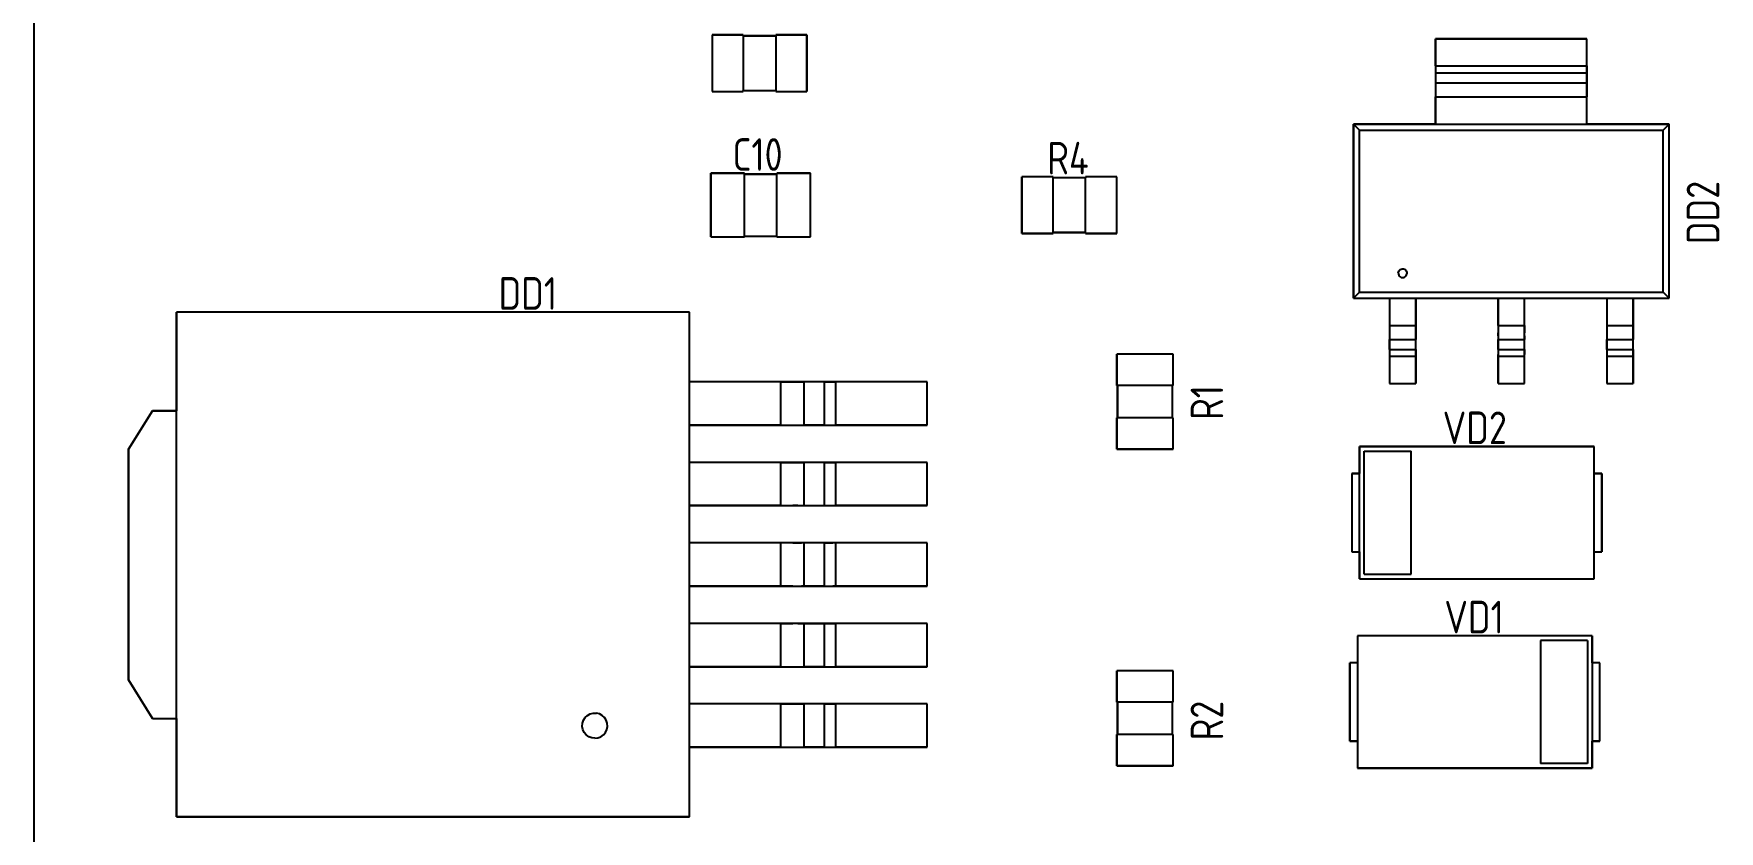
# Model space of a CAD drawing. Header units: inches. Extents: x 0 to 841, y -594 to 0.
# Drawn here: x 320.6 to 391.9, y -372.3 to -338.6 of the extents above; entities that cross this region are included whole.
import ezdxf

# ---------------------------------------------------------------- set-up
doc = ezdxf.new("R2010")
doc.units = ezdxf.units.IN
doc.header["$MEASUREMENT"] = 0
doc.styles.add('GOST type A0', font='', dxfattribs={"height": 2.116667})
doc.styles.get('GOST type A0').set_extended_font_data('GOST type A')

msp = doc.modelspace()

# ---------------------------------------------------------------- linework, layer by layer
at = {"color": 18, "true_color": 0x000000}
for p, q in [((320.646, -164.854), (320.646, -404.854)), ((349.336, -338.66), (349.336, -341.048)), ((350.656, -338.66), (349.336, -338.66)), ((349.336, -338.66), (349.336, -341.048)), ((349.336, -338.66), (350.656, -338.66)), ((350.656, -338.694), (350.656, -338.66)), ((350.656, -338.66), (350.656, -341.048)), ((352.028, -338.694), (350.656, -338.694)), ((350.656, -338.694), (352.028, -338.694)), ((353.348, -338.66), (352.028, -338.66)), ((352.028, -338.66), (352.028, -338.694)), ((352.028, -338.66), (352.028, -341.048)), ((352.028, -338.66), (353.348, -338.66)), ((353.348, -341.048), (353.348, -338.66)), ((353.348, -338.66), (353.348, -341.048)), ((386.34, -338.818), (379.94, -338.818)), ((379.94, -338.818), (379.94, -342.424)), ((379.94, -339.972), (379.94, -338.818)), ((379.94, -338.818), (386.34, -338.818)), ((386.34, -342.424), (386.34, -338.818)), ((386.34, -339.972), (386.34, -338.818)), ((379.94, -339.972), (379.94, -340.05)), ((379.94, -339.972), (386.34, -339.972)), ((379.94, -340.05), (379.94, -340.124)), ((386.34, -339.972), (386.34, -340.05)), ((386.34, -340.05), (386.34, -340.124)), ((379.94, -340.124), (379.94, -340.186)), ((379.94, -340.186), (379.94, -340.236)), ((379.94, -340.236), (379.94, -340.266)), ((379.94, -340.266), (379.94, -340.684)), ((379.94, -340.266), (386.34, -340.266)), ((379.94, -340.684), (379.94, -340.744)), ((379.94, -340.684), (386.34, -340.684)), ((379.94, -340.744), (379.94, -340.84)), ((386.34, -340.124), (386.34, -340.186)), ((386.34, -340.186), (386.34, -340.236)), ((386.34, -340.236), (386.34, -340.266)), ((386.34, -340.266), (386.34, -340.684)), ((386.34, -340.684), (386.34, -340.744)), ((386.34, -340.744), (386.34, -340.84)), ((349.336, -341.048), (350.656, -341.048)), ((349.336, -341.048), (350.656, -341.048)), ((350.656, -341.048), (350.656, -341.014)), ((350.656, -341.014), (352.028, -341.014)), ((350.656, -341.014), (352.028, -341.014)), ((352.028, -341.014), (352.028, -341.048)), ((352.028, -341.048), (353.348, -341.048)), ((352.028, -341.048), (353.348, -341.048)), ((379.94, -340.84), (379.94, -340.968)), ((379.94, -340.968), (379.94, -341.114)), ((379.94, -341.114), (379.94, -341.272)), ((379.94, -342.424), (379.94, -341.272)), ((379.94, -341.272), (386.34, -341.272)), ((386.34, -340.84), (386.34, -340.968)), ((386.34, -340.968), (386.34, -341.114)), ((386.34, -341.114), (386.34, -341.272)), ((386.34, -342.424), (386.34, -341.272)), ((379.94, -342.424), (376.46, -342.424)), ((376.46, -342.424), (376.46, -349.792)), ((376.46, -349.792), (376.46, -342.424)), ((376.46, -342.424), (376.714, -342.68)), ((376.46, -342.424), (389.82, -342.424)), ((376.714, -349.536), (376.714, -342.68)), ((376.714, -342.68), (389.566, -342.68)), ((389.82, -342.424), (386.34, -342.424)), ((389.566, -342.68), (389.82, -342.424)), ((389.566, -349.536), (389.566, -342.68)), ((389.82, -349.792), (389.82, -342.424)), ((389.82, -349.792), (389.82, -342.424)), ((349.285, -344.508), (349.285, -347.2)), ((350.707, -344.508), (349.285, -344.508)), ((349.285, -347.2), (349.285, -344.508)), ((349.285, -344.508), (350.707, -344.508)), ((350.707, -344.546), (350.707, -344.508)), ((350.707, -347.2), (350.707, -344.508)), ((352.079, -344.546), (350.707, -344.546)), ((350.707, -344.546), (352.079, -344.546)), ((353.501, -344.508), (352.079, -344.508)), ((352.079, -344.508), (352.079, -344.546)), ((352.079, -347.2), (352.079, -344.508)), ((352.079, -344.508), (353.501, -344.508)), ((353.501, -347.2), (353.501, -344.508)), ((353.501, -347.2), (353.501, -344.508)), ((363.758, -344.66), (362.438, -344.66)), ((362.438, -344.66), (362.438, -347.048)), ((362.438, -347.048), (362.438, -344.66)), ((363.758, -344.66), (362.438, -344.66)), ((363.758, -344.694), (363.758, -344.66)), ((363.758, -347.048), (363.758, -344.66)), ((365.13, -344.694), (363.758, -344.694)), ((365.13, -344.694), (363.758, -344.694)), ((366.45, -344.66), (365.13, -344.66)), ((365.13, -344.66), (365.13, -344.694)), ((365.13, -347.048), (365.13, -344.66)), ((366.45, -344.66), (365.13, -344.66)), ((366.45, -347.048), (366.45, -344.66)), ((366.45, -347.048), (366.45, -344.66)), ((350.707, -347.2), (350.707, -347.162)), ((350.707, -347.162), (352.079, -347.162)), ((350.707, -347.162), (352.079, -347.162)), ((352.079, -347.162), (352.079, -347.2)), ((362.438, -347.048), (363.758, -347.048)), ((363.758, -347.048), (362.438, -347.048)), ((363.758, -347.048), (363.758, -347.014)), ((363.758, -347.014), (365.13, -347.014)), ((365.13, -347.014), (363.758, -347.014)), ((365.13, -347.014), (365.13, -347.048)), ((365.13, -347.048), (366.45, -347.048)), ((366.45, -347.048), (365.13, -347.048)), ((349.285, -347.2), (350.707, -347.2)), ((349.285, -347.2), (350.707, -347.2)), ((352.079, -347.2), (353.501, -347.2)), ((352.079, -347.2), (353.501, -347.2)), ((378.38, -348.644), (378.408, -348.606)), ((378.408, -348.606), (378.444, -348.576)), ((378.444, -348.576), (378.486, -348.556)), ((378.486, -348.556), (378.53, -348.548)), ((378.53, -348.548), (378.576, -348.55)), ((378.576, -348.55), (378.62, -348.566)), ((378.62, -348.566), (378.66, -348.59)), ((378.66, -348.59), (378.692, -348.624)), ((378.358, -348.732), (378.364, -348.686)), ((378.358, -348.732), (378.364, -348.778)), ((378.364, -348.686), (378.38, -348.644)), ((378.364, -348.778), (378.38, -348.82)), ((378.38, -348.82), (378.408, -348.858)), ((378.408, -348.858), (378.444, -348.888)), ((378.444, -348.888), (378.486, -348.906)), ((378.486, -348.906), (378.53, -348.916)), ((378.53, -348.916), (378.576, -348.912)), ((378.576, -348.912), (378.62, -348.898)), ((378.62, -348.898), (378.66, -348.874)), ((378.66, -348.874), (378.692, -348.84)), ((378.692, -348.624), (378.714, -348.664)), ((378.692, -348.84), (378.714, -348.8)), ((378.714, -348.664), (378.724, -348.708)), ((378.714, -348.8), (378.724, -348.754)), ((378.724, -348.708), (378.724, -348.754)), ((376.46, -349.792), (376.714, -349.536)), ((376.46, -349.792), (377.984, -349.792)), ((376.46, -349.792), (389.82, -349.792)), ((376.714, -349.536), (389.566, -349.536)), ((377.984, -349.792), (377.984, -353.398)), ((377.984, -349.792), (377.984, -350.944)), ((379.102, -349.792), (382.582, -349.792)), ((379.102, -353.398), (379.102, -349.792)), ((379.102, -349.792), (379.102, -350.944)), ((382.582, -349.792), (382.582, -353.398)), ((382.582, -350.944), (382.582, -349.792)), ((383.698, -353.398), (383.698, -349.792)), ((383.698, -349.792), (387.178, -349.792)), ((383.698, -350.944), (383.698, -349.792)), ((387.178, -349.792), (387.178, -353.398)), ((387.178, -349.792), (387.178, -350.944)), ((388.296, -353.398), (388.296, -349.792)), ((388.296, -349.792), (389.82, -349.792)), ((388.296, -349.792), (388.296, -350.944)), ((389.566, -349.536), (389.82, -349.792)), ((348.382, -350.379), (326.69, -350.379)), ((326.69, -350.379), (326.69, -354.545)), ((326.69, -371.715), (326.69, -350.379)), ((348.382, -350.379), (326.69, -350.379)), ((348.382, -353.325), (348.382, -350.379)), ((348.382, -371.715), (348.382, -350.379)), ((377.984, -350.944), (377.984, -351.102)), ((377.984, -350.944), (379.102, -350.944)), ((377.984, -351.102), (377.984, -351.248)), ((377.984, -351.248), (377.984, -351.374)), ((377.984, -351.374), (377.984, -351.472)), ((379.102, -350.944), (379.102, -351.102)), ((379.102, -351.102), (379.102, -351.248)), ((379.102, -351.248), (379.102, -351.374)), ((379.102, -351.374), (379.102, -351.472)), ((382.582, -350.944), (382.582, -351.102)), ((382.582, -350.944), (383.698, -350.944)), ((382.582, -351.102), (382.582, -351.248)), ((382.582, -351.374), (382.582, -351.248)), ((382.582, -351.374), (382.582, -351.472)), ((383.698, -350.944), (383.698, -351.102)), ((383.698, -351.102), (383.698, -351.248)), ((383.698, -351.374), (383.698, -351.248)), ((383.698, -351.374), (383.698, -351.472)), ((387.178, -350.944), (387.178, -351.102)), ((387.178, -350.944), (388.296, -350.944)), ((387.178, -351.102), (387.178, -351.248)), ((387.178, -351.248), (387.178, -351.374)), ((387.178, -351.374), (387.178, -351.472)), ((388.296, -350.944), (388.296, -351.102)), ((388.296, -351.102), (388.296, -351.248)), ((388.296, -351.248), (388.296, -351.374)), ((388.296, -351.374), (388.296, -351.472)), ((368.84, -352.152), (366.452, -352.152)), ((366.452, -352.152), (366.452, -353.472)), ((366.452, -353.472), (366.452, -352.152)), ((368.84, -352.152), (366.452, -352.152)), ((368.84, -353.472), (368.84, -352.152)), ((368.84, -353.472), (368.84, -352.152)), ((377.984, -351.472), (377.984, -351.532)), ((377.984, -351.95), (377.984, -351.532)), ((377.984, -351.532), (379.102, -351.532)), ((377.984, -351.95), (377.984, -351.98)), ((377.984, -351.95), (379.102, -351.95)), ((377.984, -351.98), (377.984, -352.028)), ((377.984, -352.028), (377.984, -352.092)), ((377.984, -352.092), (377.984, -352.166)), ((377.984, -352.166), (377.984, -352.244)), ((379.102, -351.472), (379.102, -351.532)), ((379.102, -351.95), (379.102, -351.532)), ((379.102, -351.95), (379.102, -351.98)), ((379.102, -351.98), (379.102, -352.028)), ((379.102, -352.028), (379.102, -352.092)), ((379.102, -352.092), (379.102, -352.166)), ((379.102, -352.166), (379.102, -352.244)), ((382.582, -351.472), (382.582, -351.532)), ((382.582, -351.95), (382.582, -351.532)), ((382.582, -351.532), (383.698, -351.532)), ((382.582, -351.95), (382.582, -351.98)), ((382.582, -351.95), (383.698, -351.95)), ((382.582, -351.98), (382.582, -352.028)), ((382.582, -352.028), (382.582, -352.092)), ((382.582, -352.092), (382.582, -352.166)), ((382.582, -352.244), (382.582, -352.166)), ((383.698, -351.472), (383.698, -351.532)), ((383.698, -351.95), (383.698, -351.532)), ((383.698, -351.95), (383.698, -351.98)), ((383.698, -351.98), (383.698, -352.028)), ((383.698, -352.028), (383.698, -352.092)), ((383.698, -352.092), (383.698, -352.166)), ((383.698, -352.244), (383.698, -352.166)), ((387.178, -351.472), (387.178, -351.532)), ((387.178, -351.95), (387.178, -351.532)), ((387.178, -351.532), (388.296, -351.532)), ((387.178, -351.95), (387.178, -351.98)), ((387.178, -351.95), (388.296, -351.95)), ((387.178, -351.98), (387.178, -352.028)), ((387.178, -352.028), (387.178, -352.092)), ((387.178, -352.092), (387.178, -352.166)), ((387.178, -352.166), (387.178, -352.244)), ((388.296, -351.472), (388.296, -351.532)), ((388.296, -351.95), (388.296, -351.532)), ((388.296, -351.95), (388.296, -351.98)), ((388.296, -351.98), (388.296, -352.028)), ((388.296, -352.028), (388.296, -352.092)), ((388.296, -352.092), (388.296, -352.166)), ((388.296, -352.166), (388.296, -352.244)), ((377.984, -352.244), (377.984, -353.398)), ((377.984, -352.244), (379.102, -352.244)), ((379.102, -352.244), (379.102, -353.398)), ((382.582, -353.398), (382.582, -352.244)), ((382.582, -352.244), (383.698, -352.244)), ((383.698, -353.398), (383.698, -352.244)), ((387.178, -352.244), (387.178, -353.398)), ((387.178, -352.244), (388.296, -352.244)), ((388.296, -352.244), (388.296, -353.398)), ((358.44, -353.325), (348.382, -353.325)), ((352.244, -353.325), (348.382, -353.325)), ((352.244, -353.325), (352.508, -353.325)), ((352.244, -355.155), (352.244, -353.325)), ((352.508, -353.325), (352.752, -353.325)), ((352.752, -353.325), (352.962, -353.325)), ((352.962, -353.325), (353.124, -353.325)), ((353.124, -353.325), (353.226, -353.325)), ((354.086, -353.325), (353.226, -353.325)), ((353.226, -355.155), (353.226, -353.325)), ((354.086, -353.325), (354.138, -353.325)), ((354.086, -355.155), (354.086, -353.325)), ((354.138, -353.325), (354.218, -353.325)), ((354.218, -353.325), (354.324, -353.325)), ((354.324, -353.325), (354.446, -353.325)), ((354.446, -353.325), (354.578, -353.325)), ((358.44, -353.325), (354.578, -353.325)), ((354.578, -355.155), (354.578, -353.325)), ((358.44, -355.155), (358.44, -353.325)), ((358.44, -355.155), (358.44, -353.325)), ((366.452, -353.472), (366.486, -353.472)), ((368.84, -353.472), (366.452, -353.472)), ((366.486, -353.472), (366.486, -354.844)), ((366.486, -354.844), (366.486, -353.472)), ((368.806, -354.844), (368.806, -353.472)), ((368.806, -353.472), (368.84, -353.472)), ((368.806, -354.844), (368.806, -353.472)), ((377.984, -353.398), (379.102, -353.398)), ((377.984, -353.398), (379.102, -353.398)), ((382.582, -353.398), (383.698, -353.398)), ((382.582, -353.398), (383.698, -353.398)), ((387.178, -353.398), (388.296, -353.398)), ((387.178, -353.398), (388.296, -353.398)), ((325.674, -354.545), (324.658, -356.171)), ((324.658, -356.171), (325.674, -354.545)), ((326.69, -354.545), (325.674, -354.545)), ((325.674, -354.545), (326.69, -354.545)), ((366.486, -354.844), (366.452, -354.844)), ((366.452, -354.844), (366.452, -356.164)), ((366.452, -356.164), (366.452, -354.844)), ((368.84, -354.844), (366.452, -354.844)), ((368.84, -354.844), (368.806, -354.844)), ((368.84, -356.164), (368.84, -354.844)), ((368.84, -356.164), (368.84, -354.844)), ((348.382, -356.729), (348.382, -355.155)), ((348.382, -355.155), (358.44, -355.155)), ((352.244, -355.155), (348.382, -355.155)), ((352.244, -355.155), (352.508, -355.155)), ((352.508, -355.155), (352.752, -355.155)), ((352.752, -355.155), (352.962, -355.155)), ((352.962, -355.155), (353.124, -355.155)), ((353.124, -355.155), (353.226, -355.155)), ((354.086, -355.155), (353.226, -355.155)), ((354.086, -355.155), (354.138, -355.155)), ((354.138, -355.155), (354.218, -355.155)), ((354.218, -355.155), (354.324, -355.155)), ((354.324, -355.155), (354.446, -355.155)), ((354.446, -355.155), (354.578, -355.155)), ((358.44, -355.155), (354.578, -355.155)), ((324.658, -356.171), (324.658, -365.923)), ((324.658, -365.923), (324.658, -356.171)), ((366.452, -356.164), (368.84, -356.164)), ((368.84, -356.164), (366.452, -356.164)), ((386.647, -356.06), (376.715, -356.06)), ((376.715, -356.06), (376.715, -357.202)), ((376.715, -361.648), (376.715, -356.06)), ((376.715, -356.06), (386.647, -356.06)), ((376.913, -361.45), (376.913, -356.258)), ((376.913, -356.258), (378.901, -356.258)), ((378.901, -361.45), (378.901, -356.258)), ((386.647, -357.202), (386.647, -356.06)), ((386.647, -361.648), (386.647, -356.06)), ((358.44, -356.729), (348.382, -356.729)), ((352.244, -356.729), (348.382, -356.729)), ((352.244, -356.729), (352.508, -356.729)), ((352.244, -358.557), (352.244, -356.729)), ((352.508, -356.729), (352.752, -356.729)), ((352.752, -356.729), (352.962, -356.729)), ((352.962, -356.729), (353.124, -356.729)), ((353.124, -356.729), (353.226, -356.729)), ((354.086, -356.729), (353.226, -356.729)), ((353.226, -358.557), (353.226, -356.729)), ((354.086, -356.729), (354.138, -356.729)), ((354.086, -358.557), (354.086, -356.729)), ((354.138, -356.729), (354.218, -356.729)), ((354.218, -356.729), (354.324, -356.729)), ((354.324, -356.729), (354.446, -356.729)), ((354.446, -356.729), (354.578, -356.729)), ((358.44, -356.729), (354.578, -356.729)), ((354.578, -358.557), (354.578, -356.729)), ((358.44, -358.557), (358.44, -356.729)), ((358.44, -358.557), (358.44, -356.729)), ((376.715, -357.202), (376.397, -357.202)), ((376.397, -357.202), (376.397, -360.506)), ((376.397, -357.202), (376.397, -360.506)), ((376.397, -357.202), (376.715, -357.202)), ((386.965, -357.202), (386.647, -357.202)), ((386.647, -357.202), (386.965, -357.202)), ((386.965, -360.506), (386.965, -357.202)), ((386.965, -357.202), (386.965, -360.506)), ((348.382, -360.133), (348.382, -358.557)), ((348.382, -358.557), (358.44, -358.557)), ((352.244, -358.557), (348.382, -358.557)), ((352.244, -358.557), (352.508, -358.557)), ((352.508, -358.557), (352.752, -358.557)), ((352.962, -358.557), (352.752, -358.557)), ((352.962, -358.557), (353.124, -358.557)), ((353.124, -358.557), (353.226, -358.557)), ((353.226, -358.557), (354.086, -358.557)), ((354.086, -358.557), (354.138, -358.557)), ((354.138, -358.557), (354.218, -358.557)), ((354.218, -358.557), (354.324, -358.557)), ((354.324, -358.557), (354.446, -358.557)), ((354.446, -358.557), (354.578, -358.557)), ((358.44, -358.557), (354.578, -358.557)), ((358.44, -360.133), (348.382, -360.133)), ((352.244, -360.133), (348.382, -360.133)), ((352.508, -360.133), (352.244, -360.133)), ((352.244, -361.961), (352.244, -360.133)), ((352.752, -360.133), (352.508, -360.133)), ((352.752, -360.133), (352.962, -360.133)), ((352.962, -360.133), (353.124, -360.133)), ((353.226, -360.133), (353.124, -360.133)), ((354.086, -360.133), (353.226, -360.133)), ((353.226, -361.961), (353.226, -360.133)), ((354.086, -360.133), (354.138, -360.133)), ((354.086, -361.961), (354.086, -360.133)), ((354.138, -360.133), (354.218, -360.133)), ((354.218, -360.133), (354.324, -360.133)), ((354.324, -360.133), (354.446, -360.133)), ((354.578, -360.133), (354.446, -360.133)), ((358.44, -360.133), (354.578, -360.133)), ((354.578, -361.961), (354.578, -360.133)), ((358.44, -361.961), (358.44, -360.133)), ((358.44, -361.961), (358.44, -360.133)), ((376.397, -360.506), (376.715, -360.506)), ((376.397, -360.506), (376.715, -360.506)), ((376.715, -360.506), (376.715, -361.648)), ((386.647, -360.506), (386.965, -360.506)), ((386.647, -361.648), (386.647, -360.506)), ((386.647, -360.506), (386.965, -360.506)), ((348.382, -363.537), (348.382, -361.961)), ((348.382, -361.961), (358.44, -361.961)), ((352.244, -361.961), (348.382, -361.961)), ((352.508, -361.961), (352.244, -361.961)), ((352.752, -361.961), (352.508, -361.961)), ((352.752, -361.961), (352.962, -361.961)), ((352.962, -361.961), (353.124, -361.961)), ((353.226, -361.961), (353.124, -361.961)), ((354.086, -361.961), (353.226, -361.961)), ((354.086, -361.961), (354.138, -361.961)), ((354.138, -361.961), (354.218, -361.961)), ((354.218, -361.961), (354.324, -361.961)), ((354.324, -361.961), (354.446, -361.961)), ((354.578, -361.961), (354.446, -361.961)), ((358.44, -361.961), (354.578, -361.961)), ((376.715, -361.648), (386.647, -361.648)), ((376.715, -361.648), (386.647, -361.648)), ((376.913, -361.45), (378.901, -361.45)), ((358.44, -363.537), (348.382, -363.537)), ((352.244, -363.537), (348.382, -363.537)), ((352.244, -363.537), (352.508, -363.537)), ((352.244, -365.365), (352.244, -363.537)), ((352.508, -363.537), (352.752, -363.537)), ((352.962, -363.537), (352.752, -363.537)), ((352.962, -363.537), (353.124, -363.537)), ((353.124, -363.537), (353.226, -363.537)), ((353.226, -363.537), (354.086, -363.537)), ((353.226, -365.365), (353.226, -363.537)), ((354.086, -363.537), (354.138, -363.537)), ((354.086, -365.365), (354.086, -363.537)), ((354.138, -363.537), (354.218, -363.537)), ((354.218, -363.537), (354.324, -363.537)), ((354.324, -363.537), (354.446, -363.537)), ((354.446, -363.537), (354.578, -363.537)), ((358.44, -363.537), (354.578, -363.537)), ((354.578, -365.365), (354.578, -363.537)), ((358.44, -365.365), (358.44, -363.537)), ((358.44, -365.365), (358.44, -363.537)), ((386.565, -364.06), (376.633, -364.06)), ((376.633, -364.06), (376.633, -365.202)), ((376.633, -364.06), (376.633, -369.648)), ((386.565, -364.06), (376.633, -364.06)), ((384.379, -364.258), (384.379, -369.45)), ((386.367, -364.258), (384.379, -364.258)), ((386.367, -364.258), (386.367, -369.45)), ((386.565, -365.202), (386.565, -364.06)), ((386.565, -364.06), (386.565, -369.648)), ((348.382, -366.939), (348.382, -365.365)), ((348.382, -365.365), (358.44, -365.365)), ((352.244, -365.365), (348.382, -365.365)), ((352.244, -365.365), (352.508, -365.365)), ((352.508, -365.365), (352.752, -365.365)), ((352.752, -365.365), (352.962, -365.365)), ((352.962, -365.365), (353.124, -365.365)), ((353.124, -365.365), (353.226, -365.365)), ((354.086, -365.365), (353.226, -365.365)), ((354.086, -365.365), (354.138, -365.365)), ((354.138, -365.365), (354.218, -365.365)), ((354.218, -365.365), (354.324, -365.365)), ((354.324, -365.365), (354.446, -365.365)), ((354.446, -365.365), (354.578, -365.365)), ((358.44, -365.365), (354.578, -365.365)), ((368.84, -365.544), (366.452, -365.544)), ((366.452, -365.544), (366.452, -366.864)), ((366.452, -366.864), (366.452, -365.544)), ((368.84, -365.544), (366.452, -365.544)), ((368.84, -366.864), (368.84, -365.544)), ((368.84, -366.864), (368.84, -365.544)), ((376.633, -365.202), (376.315, -365.202)), ((376.315, -365.202), (376.315, -368.506)), ((376.315, -368.506), (376.315, -365.202)), ((376.633, -365.202), (376.315, -365.202)), ((386.883, -365.202), (386.565, -365.202)), ((386.883, -365.202), (386.565, -365.202)), ((386.883, -368.506), (386.883, -365.202)), ((386.883, -368.506), (386.883, -365.202)), ((324.658, -365.923), (325.674, -367.549)), ((325.674, -367.549), (324.658, -365.923)), ((358.44, -366.939), (348.382, -366.939)), ((352.244, -366.939), (348.382, -366.939)), ((352.244, -366.939), (352.508, -366.939)), ((352.244, -368.769), (352.244, -366.939)), ((352.508, -366.939), (352.752, -366.939)), ((352.752, -366.939), (352.962, -366.939)), ((352.962, -366.939), (353.124, -366.939)), ((353.124, -366.939), (353.226, -366.939)), ((354.086, -366.939), (353.226, -366.939)), ((353.226, -368.769), (353.226, -366.939)), ((354.086, -366.939), (354.138, -366.939)), ((354.086, -368.769), (354.086, -366.939)), ((354.138, -366.939), (354.218, -366.939)), ((354.218, -366.939), (354.324, -366.939)), ((354.324, -366.939), (354.446, -366.939)), ((354.446, -366.939), (354.578, -366.939)), ((358.44, -366.939), (354.578, -366.939)), ((354.578, -368.769), (354.578, -366.939)), ((358.44, -368.769), (358.44, -366.939)), ((358.44, -368.769), (358.44, -366.939)), ((366.452, -366.864), (366.486, -366.864)), ((368.84, -366.864), (366.452, -366.864)), ((366.486, -366.864), (366.486, -368.236)), ((366.486, -368.236), (366.486, -366.864)), ((368.806, -368.236), (368.806, -366.864)), ((368.806, -366.864), (368.84, -366.864)), ((368.806, -368.236), (368.806, -366.864)), ((325.674, -367.549), (326.69, -367.549)), ((325.674, -367.549), (326.69, -367.549)), ((326.69, -367.549), (326.69, -371.715)), ((343.846, -367.889), (343.854, -367.755)), ((343.854, -367.755), (343.896, -367.627)), ((343.896, -367.627), (343.966, -367.515)), ((343.966, -367.515), (344.064, -367.423)), ((344.064, -367.423), (344.182, -367.359)), ((344.182, -367.359), (344.31, -367.325)), ((344.31, -367.325), (344.444, -367.325)), ((344.574, -367.359), (344.444, -367.325)), ((344.692, -367.423), (344.574, -367.359)), ((344.788, -367.515), (344.692, -367.423)), ((344.86, -367.627), (344.788, -367.515)), ((344.902, -367.755), (344.86, -367.627)), ((344.91, -367.889), (344.902, -367.755)), ((343.87, -368.019), (343.846, -367.889)), ((343.928, -368.141), (343.87, -368.019)), ((344.012, -368.243), (343.928, -368.141)), ((344.12, -368.323), (344.012, -368.243)), ((344.246, -368.371), (344.12, -368.323)), ((344.378, -368.387), (344.246, -368.371)), ((344.378, -368.387), (344.51, -368.371)), ((344.51, -368.371), (344.634, -368.323)), ((344.634, -368.323), (344.742, -368.243)), ((344.742, -368.243), (344.828, -368.141)), ((344.828, -368.141), (344.886, -368.019)), ((344.886, -368.019), (344.91, -367.889)), ((366.486, -368.236), (366.452, -368.236)), ((366.452, -368.236), (366.452, -369.556)), ((366.452, -369.556), (366.452, -368.236)), ((368.84, -368.236), (366.452, -368.236)), ((368.84, -368.236), (368.806, -368.236)), ((368.84, -369.556), (368.84, -368.236)), ((368.84, -369.556), (368.84, -368.236)), ((376.315, -368.506), (376.633, -368.506)), ((376.633, -368.506), (376.315, -368.506)), ((376.633, -368.506), (376.633, -369.648)), ((386.565, -369.648), (386.565, -368.506)), ((386.565, -368.506), (386.883, -368.506)), ((386.883, -368.506), (386.565, -368.506)), ((348.382, -371.715), (348.382, -368.769)), ((348.382, -368.769), (358.44, -368.769)), ((352.244, -368.769), (348.382, -368.769)), ((352.244, -368.769), (352.508, -368.769)), ((352.508, -368.769), (352.752, -368.769)), ((352.752, -368.769), (352.962, -368.769)), ((352.962, -368.769), (353.124, -368.769)), ((353.124, -368.769), (353.226, -368.769)), ((354.086, -368.769), (353.226, -368.769)), ((354.086, -368.769), (354.138, -368.769)), ((354.138, -368.769), (354.218, -368.769)), ((354.218, -368.769), (354.324, -368.769)), ((354.324, -368.769), (354.446, -368.769)), ((354.446, -368.769), (354.578, -368.769)), ((358.44, -368.769), (354.578, -368.769)), ((366.452, -369.556), (368.84, -369.556)), ((368.84, -369.556), (366.452, -369.556)), ((376.633, -369.648), (386.565, -369.648)), ((386.565, -369.648), (376.633, -369.648)), ((386.367, -369.45), (384.379, -369.45)), ((326.69, -371.715), (348.382, -371.715)), ((348.382, -371.715), (326.69, -371.715))]:
    msp.add_line(p, q, dxfattribs=at)
at = {"color": 7, "true_color": 0xffffff}
for p, q in [((349.336, -338.66), (349.336, -341.048)), ((350.656, -338.66), (349.336, -338.66)), ((349.336, -338.66), (349.336, -341.048)), ((349.336, -338.66), (350.656, -338.66)), ((350.656, -338.694), (350.656, -338.66)), ((350.656, -338.66), (350.656, -341.048)), ((352.028, -338.694), (350.656, -338.694)), ((350.656, -338.694), (352.028, -338.694)), ((353.348, -338.66), (352.028, -338.66)), ((352.028, -338.66), (352.028, -338.694)), ((352.028, -338.66), (352.028, -341.048)), ((352.028, -338.66), (353.348, -338.66)), ((353.348, -341.048), (353.348, -338.66)), ((353.348, -338.66), (353.348, -341.048)), ((386.34, -338.818), (379.94, -338.818)), ((379.94, -338.818), (379.94, -342.424)), ((379.94, -339.972), (379.94, -338.818)), ((379.94, -338.818), (386.34, -338.818)), ((386.34, -342.424), (386.34, -338.818)), ((386.34, -339.972), (386.34, -338.818)), ((379.94, -339.972), (379.94, -340.05)), ((379.94, -339.972), (386.34, -339.972)), ((379.94, -340.05), (379.94, -340.124)), ((386.34, -339.972), (386.34, -340.05)), ((386.34, -340.05), (386.34, -340.124)), ((379.94, -340.124), (379.94, -340.186)), ((379.94, -340.186), (379.94, -340.236)), ((379.94, -340.236), (379.94, -340.266)), ((379.94, -340.266), (379.94, -340.684)), ((379.94, -340.266), (386.34, -340.266)), ((379.94, -340.684), (379.94, -340.744)), ((379.94, -340.684), (386.34, -340.684)), ((379.94, -340.744), (379.94, -340.84)), ((386.34, -340.124), (386.34, -340.186)), ((386.34, -340.186), (386.34, -340.236)), ((386.34, -340.236), (386.34, -340.266)), ((386.34, -340.266), (386.34, -340.684)), ((386.34, -340.684), (386.34, -340.744)), ((386.34, -340.744), (386.34, -340.84)), ((349.336, -341.048), (350.656, -341.048)), ((349.336, -341.048), (350.656, -341.048)), ((350.656, -341.048), (350.656, -341.014)), ((350.656, -341.014), (352.028, -341.014)), ((350.656, -341.014), (352.028, -341.014)), ((352.028, -341.014), (352.028, -341.048)), ((352.028, -341.048), (353.348, -341.048)), ((352.028, -341.048), (353.348, -341.048)), ((379.94, -340.84), (379.94, -340.968)), ((379.94, -340.968), (379.94, -341.114)), ((379.94, -341.114), (379.94, -341.272)), ((379.94, -342.424), (379.94, -341.272)), ((379.94, -341.272), (386.34, -341.272)), ((386.34, -340.84), (386.34, -340.968)), ((386.34, -340.968), (386.34, -341.114)), ((386.34, -341.114), (386.34, -341.272)), ((386.34, -342.424), (386.34, -341.272)), ((379.94, -342.424), (376.46, -342.424)), ((376.46, -342.424), (376.46, -349.792)), ((376.46, -349.792), (376.46, -342.424)), ((376.46, -342.424), (376.714, -342.68)), ((376.46, -342.424), (389.82, -342.424)), ((376.714, -349.536), (376.714, -342.68)), ((376.714, -342.68), (389.566, -342.68)), ((389.82, -342.424), (386.34, -342.424)), ((389.566, -342.68), (389.82, -342.424)), ((389.566, -349.536), (389.566, -342.68)), ((389.82, -349.792), (389.82, -342.424)), ((389.82, -349.792), (389.82, -342.424)), ((349.285, -344.508), (349.285, -347.2)), ((350.707, -344.508), (349.285, -344.508)), ((349.285, -347.2), (349.285, -344.508)), ((349.285, -344.508), (350.707, -344.508)), ((350.707, -344.546), (350.707, -344.508)), ((350.707, -347.2), (350.707, -344.508)), ((352.079, -344.546), (350.707, -344.546)), ((350.707, -344.546), (352.079, -344.546)), ((353.501, -344.508), (352.079, -344.508)), ((352.079, -344.508), (352.079, -344.546)), ((352.079, -347.2), (352.079, -344.508)), ((352.079, -344.508), (353.501, -344.508)), ((353.501, -347.2), (353.501, -344.508)), ((353.501, -347.2), (353.501, -344.508)), ((363.758, -344.66), (362.438, -344.66)), ((362.438, -344.66), (362.438, -347.048)), ((362.438, -347.048), (362.438, -344.66)), ((363.758, -344.66), (362.438, -344.66)), ((363.758, -344.694), (363.758, -344.66)), ((363.758, -347.048), (363.758, -344.66)), ((365.13, -344.694), (363.758, -344.694)), ((365.13, -344.694), (363.758, -344.694)), ((366.45, -344.66), (365.13, -344.66)), ((365.13, -344.66), (365.13, -344.694)), ((365.13, -347.048), (365.13, -344.66)), ((366.45, -344.66), (365.13, -344.66)), ((366.45, -347.048), (366.45, -344.66)), ((366.45, -347.048), (366.45, -344.66)), ((350.707, -347.2), (350.707, -347.162)), ((350.707, -347.162), (352.079, -347.162)), ((350.707, -347.162), (352.079, -347.162)), ((352.079, -347.162), (352.079, -347.2)), ((362.438, -347.048), (363.758, -347.048)), ((363.758, -347.048), (362.438, -347.048)), ((363.758, -347.048), (363.758, -347.014)), ((363.758, -347.014), (365.13, -347.014)), ((365.13, -347.014), (363.758, -347.014)), ((365.13, -347.014), (365.13, -347.048)), ((365.13, -347.048), (366.45, -347.048)), ((366.45, -347.048), (365.13, -347.048)), ((349.285, -347.2), (350.707, -347.2)), ((349.285, -347.2), (350.707, -347.2)), ((352.079, -347.2), (353.501, -347.2)), ((352.079, -347.2), (353.501, -347.2)), ((378.38, -348.644), (378.408, -348.606)), ((378.408, -348.606), (378.444, -348.576)), ((378.444, -348.576), (378.486, -348.556)), ((378.486, -348.556), (378.53, -348.548)), ((378.53, -348.548), (378.576, -348.55)), ((378.576, -348.55), (378.62, -348.566)), ((378.62, -348.566), (378.66, -348.59)), ((378.66, -348.59), (378.692, -348.624)), ((378.358, -348.732), (378.364, -348.686)), ((378.358, -348.732), (378.364, -348.778)), ((378.364, -348.686), (378.38, -348.644)), ((378.364, -348.778), (378.38, -348.82)), ((378.38, -348.82), (378.408, -348.858)), ((378.408, -348.858), (378.444, -348.888)), ((378.444, -348.888), (378.486, -348.906)), ((378.486, -348.906), (378.53, -348.916)), ((378.53, -348.916), (378.576, -348.912)), ((378.576, -348.912), (378.62, -348.898)), ((378.62, -348.898), (378.66, -348.874)), ((378.66, -348.874), (378.692, -348.84)), ((378.692, -348.624), (378.714, -348.664)), ((378.692, -348.84), (378.714, -348.8)), ((378.714, -348.664), (378.724, -348.708)), ((378.714, -348.8), (378.724, -348.754)), ((378.724, -348.708), (378.724, -348.754)), ((376.46, -349.792), (376.714, -349.536)), ((376.46, -349.792), (377.984, -349.792)), ((376.46, -349.792), (389.82, -349.792)), ((376.714, -349.536), (389.566, -349.536)), ((377.984, -349.792), (377.984, -353.398)), ((377.984, -349.792), (377.984, -350.944)), ((379.102, -349.792), (382.582, -349.792)), ((379.102, -353.398), (379.102, -349.792)), ((379.102, -349.792), (379.102, -350.944)), ((382.582, -349.792), (382.582, -353.398)), ((382.582, -350.944), (382.582, -349.792)), ((383.698, -353.398), (383.698, -349.792)), ((383.698, -349.792), (387.178, -349.792)), ((383.698, -350.944), (383.698, -349.792)), ((387.178, -349.792), (387.178, -353.398)), ((387.178, -349.792), (387.178, -350.944)), ((388.296, -353.398), (388.296, -349.792)), ((388.296, -349.792), (389.82, -349.792)), ((388.296, -349.792), (388.296, -350.944)), ((389.566, -349.536), (389.82, -349.792)), ((348.382, -350.379), (326.69, -350.379)), ((326.69, -350.379), (326.69, -354.545)), ((326.69, -371.715), (326.69, -350.379)), ((348.382, -350.379), (326.69, -350.379)), ((348.382, -353.325), (348.382, -350.379)), ((348.382, -371.715), (348.382, -350.379)), ((377.984, -350.944), (377.984, -351.102)), ((377.984, -350.944), (379.102, -350.944)), ((377.984, -351.102), (377.984, -351.248)), ((377.984, -351.248), (377.984, -351.374)), ((377.984, -351.374), (377.984, -351.472)), ((379.102, -350.944), (379.102, -351.102)), ((379.102, -351.102), (379.102, -351.248)), ((379.102, -351.248), (379.102, -351.374)), ((379.102, -351.374), (379.102, -351.472)), ((382.582, -350.944), (382.582, -351.102)), ((382.582, -350.944), (383.698, -350.944)), ((382.582, -351.102), (382.582, -351.248)), ((382.582, -351.374), (382.582, -351.248)), ((382.582, -351.374), (382.582, -351.472)), ((383.698, -350.944), (383.698, -351.102)), ((383.698, -351.102), (383.698, -351.248)), ((383.698, -351.374), (383.698, -351.248)), ((383.698, -351.374), (383.698, -351.472)), ((387.178, -350.944), (387.178, -351.102)), ((387.178, -350.944), (388.296, -350.944)), ((387.178, -351.102), (387.178, -351.248)), ((387.178, -351.248), (387.178, -351.374)), ((387.178, -351.374), (387.178, -351.472)), ((388.296, -350.944), (388.296, -351.102)), ((388.296, -351.102), (388.296, -351.248)), ((388.296, -351.248), (388.296, -351.374)), ((388.296, -351.374), (388.296, -351.472)), ((368.84, -352.152), (366.452, -352.152)), ((366.452, -352.152), (366.452, -353.472)), ((366.452, -353.472), (366.452, -352.152)), ((368.84, -352.152), (366.452, -352.152)), ((368.84, -353.472), (368.84, -352.152)), ((368.84, -353.472), (368.84, -352.152)), ((377.984, -351.472), (377.984, -351.532)), ((377.984, -351.95), (377.984, -351.532)), ((377.984, -351.532), (379.102, -351.532)), ((377.984, -351.95), (377.984, -351.98)), ((377.984, -351.95), (379.102, -351.95)), ((377.984, -351.98), (377.984, -352.028)), ((377.984, -352.028), (377.984, -352.092)), ((377.984, -352.092), (377.984, -352.166)), ((377.984, -352.166), (377.984, -352.244)), ((379.102, -351.472), (379.102, -351.532)), ((379.102, -351.95), (379.102, -351.532)), ((379.102, -351.95), (379.102, -351.98)), ((379.102, -351.98), (379.102, -352.028)), ((379.102, -352.028), (379.102, -352.092)), ((379.102, -352.092), (379.102, -352.166)), ((379.102, -352.166), (379.102, -352.244)), ((382.582, -351.472), (382.582, -351.532)), ((382.582, -351.95), (382.582, -351.532)), ((382.582, -351.532), (383.698, -351.532)), ((382.582, -351.95), (382.582, -351.98)), ((382.582, -351.95), (383.698, -351.95)), ((382.582, -351.98), (382.582, -352.028)), ((382.582, -352.028), (382.582, -352.092)), ((382.582, -352.092), (382.582, -352.166)), ((382.582, -352.244), (382.582, -352.166)), ((383.698, -351.472), (383.698, -351.532)), ((383.698, -351.95), (383.698, -351.532)), ((383.698, -351.95), (383.698, -351.98)), ((383.698, -351.98), (383.698, -352.028)), ((383.698, -352.028), (383.698, -352.092)), ((383.698, -352.092), (383.698, -352.166)), ((383.698, -352.244), (383.698, -352.166)), ((387.178, -351.472), (387.178, -351.532)), ((387.178, -351.95), (387.178, -351.532)), ((387.178, -351.532), (388.296, -351.532)), ((387.178, -351.95), (387.178, -351.98)), ((387.178, -351.95), (388.296, -351.95)), ((387.178, -351.98), (387.178, -352.028)), ((387.178, -352.028), (387.178, -352.092)), ((387.178, -352.092), (387.178, -352.166)), ((387.178, -352.166), (387.178, -352.244)), ((388.296, -351.472), (388.296, -351.532)), ((388.296, -351.95), (388.296, -351.532)), ((388.296, -351.95), (388.296, -351.98)), ((388.296, -351.98), (388.296, -352.028)), ((388.296, -352.028), (388.296, -352.092)), ((388.296, -352.092), (388.296, -352.166)), ((388.296, -352.166), (388.296, -352.244)), ((377.984, -352.244), (377.984, -353.398)), ((377.984, -352.244), (379.102, -352.244)), ((379.102, -352.244), (379.102, -353.398)), ((382.582, -353.398), (382.582, -352.244)), ((382.582, -352.244), (383.698, -352.244)), ((383.698, -353.398), (383.698, -352.244)), ((387.178, -352.244), (387.178, -353.398)), ((387.178, -352.244), (388.296, -352.244)), ((388.296, -352.244), (388.296, -353.398)), ((358.44, -353.325), (348.382, -353.325)), ((352.244, -353.325), (348.382, -353.325)), ((352.244, -353.325), (352.508, -353.325)), ((352.244, -355.155), (352.244, -353.325)), ((352.508, -353.325), (352.752, -353.325)), ((352.752, -353.325), (352.962, -353.325)), ((352.962, -353.325), (353.124, -353.325)), ((353.124, -353.325), (353.226, -353.325)), ((354.086, -353.325), (353.226, -353.325)), ((353.226, -355.155), (353.226, -353.325)), ((354.086, -353.325), (354.138, -353.325)), ((354.086, -355.155), (354.086, -353.325)), ((354.138, -353.325), (354.218, -353.325)), ((354.218, -353.325), (354.324, -353.325)), ((354.324, -353.325), (354.446, -353.325)), ((354.446, -353.325), (354.578, -353.325)), ((358.44, -353.325), (354.578, -353.325)), ((354.578, -355.155), (354.578, -353.325)), ((358.44, -355.155), (358.44, -353.325)), ((358.44, -355.155), (358.44, -353.325)), ((366.452, -353.472), (366.486, -353.472)), ((368.84, -353.472), (366.452, -353.472)), ((366.486, -353.472), (366.486, -354.844)), ((366.486, -354.844), (366.486, -353.472)), ((368.806, -354.844), (368.806, -353.472)), ((368.806, -353.472), (368.84, -353.472)), ((368.806, -354.844), (368.806, -353.472)), ((377.984, -353.398), (379.102, -353.398)), ((377.984, -353.398), (379.102, -353.398)), ((382.582, -353.398), (383.698, -353.398)), ((382.582, -353.398), (383.698, -353.398)), ((387.178, -353.398), (388.296, -353.398)), ((387.178, -353.398), (388.296, -353.398)), ((325.674, -354.545), (324.658, -356.171)), ((324.658, -356.171), (325.674, -354.545)), ((326.69, -354.545), (325.674, -354.545)), ((325.674, -354.545), (326.69, -354.545)), ((366.486, -354.844), (366.452, -354.844)), ((366.452, -354.844), (366.452, -356.164)), ((366.452, -356.164), (366.452, -354.844)), ((368.84, -354.844), (366.452, -354.844)), ((368.84, -354.844), (368.806, -354.844)), ((368.84, -356.164), (368.84, -354.844)), ((368.84, -356.164), (368.84, -354.844)), ((348.382, -356.729), (348.382, -355.155)), ((348.382, -355.155), (358.44, -355.155)), ((352.244, -355.155), (348.382, -355.155)), ((352.244, -355.155), (352.508, -355.155)), ((352.508, -355.155), (352.752, -355.155)), ((352.752, -355.155), (352.962, -355.155)), ((352.962, -355.155), (353.124, -355.155)), ((353.124, -355.155), (353.226, -355.155)), ((354.086, -355.155), (353.226, -355.155)), ((354.086, -355.155), (354.138, -355.155)), ((354.138, -355.155), (354.218, -355.155)), ((354.218, -355.155), (354.324, -355.155)), ((354.324, -355.155), (354.446, -355.155)), ((354.446, -355.155), (354.578, -355.155)), ((358.44, -355.155), (354.578, -355.155)), ((324.658, -356.171), (324.658, -365.923)), ((324.658, -365.923), (324.658, -356.171)), ((366.452, -356.164), (368.84, -356.164)), ((368.84, -356.164), (366.452, -356.164)), ((386.647, -356.06), (376.715, -356.06)), ((376.715, -356.06), (376.715, -357.202)), ((376.715, -361.648), (376.715, -356.06)), ((376.715, -356.06), (386.647, -356.06)), ((376.913, -361.45), (376.913, -356.258)), ((376.913, -356.258), (378.901, -356.258)), ((378.901, -361.45), (378.901, -356.258)), ((386.647, -357.202), (386.647, -356.06)), ((386.647, -361.648), (386.647, -356.06)), ((358.44, -356.729), (348.382, -356.729)), ((352.244, -356.729), (348.382, -356.729)), ((352.244, -356.729), (352.508, -356.729)), ((352.244, -358.557), (352.244, -356.729)), ((352.508, -356.729), (352.752, -356.729)), ((352.752, -356.729), (352.962, -356.729)), ((352.962, -356.729), (353.124, -356.729)), ((353.124, -356.729), (353.226, -356.729)), ((354.086, -356.729), (353.226, -356.729)), ((353.226, -358.557), (353.226, -356.729)), ((354.086, -356.729), (354.138, -356.729)), ((354.086, -358.557), (354.086, -356.729)), ((354.138, -356.729), (354.218, -356.729)), ((354.218, -356.729), (354.324, -356.729)), ((354.324, -356.729), (354.446, -356.729)), ((354.446, -356.729), (354.578, -356.729)), ((358.44, -356.729), (354.578, -356.729)), ((354.578, -358.557), (354.578, -356.729)), ((358.44, -358.557), (358.44, -356.729)), ((358.44, -358.557), (358.44, -356.729)), ((376.715, -357.202), (376.397, -357.202)), ((376.397, -357.202), (376.397, -360.506)), ((376.397, -357.202), (376.397, -360.506)), ((376.397, -357.202), (376.715, -357.202)), ((386.965, -357.202), (386.647, -357.202)), ((386.647, -357.202), (386.965, -357.202)), ((386.965, -360.506), (386.965, -357.202)), ((386.965, -357.202), (386.965, -360.506)), ((348.382, -360.133), (348.382, -358.557)), ((348.382, -358.557), (358.44, -358.557)), ((352.244, -358.557), (348.382, -358.557)), ((352.244, -358.557), (352.508, -358.557)), ((352.508, -358.557), (352.752, -358.557)), ((352.962, -358.557), (352.752, -358.557)), ((352.962, -358.557), (353.124, -358.557)), ((353.124, -358.557), (353.226, -358.557)), ((353.226, -358.557), (354.086, -358.557)), ((354.086, -358.557), (354.138, -358.557)), ((354.138, -358.557), (354.218, -358.557)), ((354.218, -358.557), (354.324, -358.557)), ((354.324, -358.557), (354.446, -358.557)), ((354.446, -358.557), (354.578, -358.557)), ((358.44, -358.557), (354.578, -358.557)), ((358.44, -360.133), (348.382, -360.133)), ((352.244, -360.133), (348.382, -360.133)), ((352.508, -360.133), (352.244, -360.133)), ((352.244, -361.961), (352.244, -360.133)), ((352.752, -360.133), (352.508, -360.133)), ((352.752, -360.133), (352.962, -360.133)), ((352.962, -360.133), (353.124, -360.133)), ((353.226, -360.133), (353.124, -360.133)), ((354.086, -360.133), (353.226, -360.133)), ((353.226, -361.961), (353.226, -360.133)), ((354.086, -360.133), (354.138, -360.133)), ((354.086, -361.961), (354.086, -360.133)), ((354.138, -360.133), (354.218, -360.133)), ((354.218, -360.133), (354.324, -360.133)), ((354.324, -360.133), (354.446, -360.133)), ((354.578, -360.133), (354.446, -360.133)), ((358.44, -360.133), (354.578, -360.133)), ((354.578, -361.961), (354.578, -360.133)), ((358.44, -361.961), (358.44, -360.133)), ((358.44, -361.961), (358.44, -360.133)), ((376.397, -360.506), (376.715, -360.506)), ((376.397, -360.506), (376.715, -360.506)), ((376.715, -360.506), (376.715, -361.648)), ((386.647, -360.506), (386.965, -360.506)), ((386.647, -361.648), (386.647, -360.506)), ((386.647, -360.506), (386.965, -360.506)), ((348.382, -363.537), (348.382, -361.961)), ((348.382, -361.961), (358.44, -361.961)), ((352.244, -361.961), (348.382, -361.961)), ((352.508, -361.961), (352.244, -361.961)), ((352.752, -361.961), (352.508, -361.961)), ((352.752, -361.961), (352.962, -361.961)), ((352.962, -361.961), (353.124, -361.961)), ((353.226, -361.961), (353.124, -361.961)), ((354.086, -361.961), (353.226, -361.961)), ((354.086, -361.961), (354.138, -361.961)), ((354.138, -361.961), (354.218, -361.961)), ((354.218, -361.961), (354.324, -361.961)), ((354.324, -361.961), (354.446, -361.961)), ((354.578, -361.961), (354.446, -361.961)), ((358.44, -361.961), (354.578, -361.961)), ((376.715, -361.648), (386.647, -361.648)), ((376.715, -361.648), (386.647, -361.648)), ((376.913, -361.45), (378.901, -361.45)), ((358.44, -363.537), (348.382, -363.537)), ((352.244, -363.537), (348.382, -363.537)), ((352.244, -363.537), (352.508, -363.537)), ((352.244, -365.365), (352.244, -363.537)), ((352.508, -363.537), (352.752, -363.537)), ((352.962, -363.537), (352.752, -363.537)), ((352.962, -363.537), (353.124, -363.537)), ((353.124, -363.537), (353.226, -363.537)), ((353.226, -363.537), (354.086, -363.537)), ((353.226, -365.365), (353.226, -363.537)), ((354.086, -363.537), (354.138, -363.537)), ((354.086, -365.365), (354.086, -363.537)), ((354.138, -363.537), (354.218, -363.537)), ((354.218, -363.537), (354.324, -363.537)), ((354.324, -363.537), (354.446, -363.537)), ((354.446, -363.537), (354.578, -363.537)), ((358.44, -363.537), (354.578, -363.537)), ((354.578, -365.365), (354.578, -363.537)), ((358.44, -365.365), (358.44, -363.537)), ((358.44, -365.365), (358.44, -363.537)), ((386.565, -364.06), (376.633, -364.06)), ((376.633, -364.06), (376.633, -365.202)), ((376.633, -364.06), (376.633, -369.648)), ((386.565, -364.06), (376.633, -364.06)), ((384.379, -364.258), (384.379, -369.45)), ((386.367, -364.258), (384.379, -364.258)), ((386.367, -364.258), (386.367, -369.45)), ((386.565, -365.202), (386.565, -364.06)), ((386.565, -364.06), (386.565, -369.648)), ((348.382, -366.939), (348.382, -365.365)), ((348.382, -365.365), (358.44, -365.365)), ((352.244, -365.365), (348.382, -365.365)), ((352.244, -365.365), (352.508, -365.365)), ((352.508, -365.365), (352.752, -365.365)), ((352.752, -365.365), (352.962, -365.365)), ((352.962, -365.365), (353.124, -365.365)), ((353.124, -365.365), (353.226, -365.365)), ((354.086, -365.365), (353.226, -365.365)), ((354.086, -365.365), (354.138, -365.365)), ((354.138, -365.365), (354.218, -365.365)), ((354.218, -365.365), (354.324, -365.365)), ((354.324, -365.365), (354.446, -365.365)), ((354.446, -365.365), (354.578, -365.365)), ((358.44, -365.365), (354.578, -365.365)), ((368.84, -365.544), (366.452, -365.544)), ((366.452, -365.544), (366.452, -366.864)), ((366.452, -366.864), (366.452, -365.544)), ((368.84, -365.544), (366.452, -365.544)), ((368.84, -366.864), (368.84, -365.544)), ((368.84, -366.864), (368.84, -365.544)), ((376.633, -365.202), (376.315, -365.202)), ((376.315, -365.202), (376.315, -368.506)), ((376.315, -368.506), (376.315, -365.202)), ((376.633, -365.202), (376.315, -365.202)), ((386.883, -365.202), (386.565, -365.202)), ((386.883, -365.202), (386.565, -365.202)), ((386.883, -368.506), (386.883, -365.202)), ((386.883, -368.506), (386.883, -365.202)), ((324.658, -365.923), (325.674, -367.549)), ((325.674, -367.549), (324.658, -365.923)), ((358.44, -366.939), (348.382, -366.939)), ((352.244, -366.939), (348.382, -366.939)), ((352.244, -366.939), (352.508, -366.939)), ((352.244, -368.769), (352.244, -366.939)), ((352.508, -366.939), (352.752, -366.939)), ((352.752, -366.939), (352.962, -366.939)), ((352.962, -366.939), (353.124, -366.939)), ((353.124, -366.939), (353.226, -366.939)), ((354.086, -366.939), (353.226, -366.939)), ((353.226, -368.769), (353.226, -366.939)), ((354.086, -366.939), (354.138, -366.939)), ((354.086, -368.769), (354.086, -366.939)), ((354.138, -366.939), (354.218, -366.939)), ((354.218, -366.939), (354.324, -366.939)), ((354.324, -366.939), (354.446, -366.939)), ((354.446, -366.939), (354.578, -366.939)), ((358.44, -366.939), (354.578, -366.939)), ((354.578, -368.769), (354.578, -366.939)), ((358.44, -368.769), (358.44, -366.939)), ((358.44, -368.769), (358.44, -366.939)), ((366.452, -366.864), (366.486, -366.864)), ((368.84, -366.864), (366.452, -366.864)), ((366.486, -366.864), (366.486, -368.236)), ((366.486, -368.236), (366.486, -366.864)), ((368.806, -368.236), (368.806, -366.864)), ((368.806, -366.864), (368.84, -366.864)), ((368.806, -368.236), (368.806, -366.864)), ((325.674, -367.549), (326.69, -367.549)), ((325.674, -367.549), (326.69, -367.549)), ((326.69, -367.549), (326.69, -371.715)), ((343.846, -367.889), (343.854, -367.755)), ((343.854, -367.755), (343.896, -367.627)), ((343.896, -367.627), (343.966, -367.515)), ((343.966, -367.515), (344.064, -367.423)), ((344.064, -367.423), (344.182, -367.359)), ((344.182, -367.359), (344.31, -367.325)), ((344.31, -367.325), (344.444, -367.325)), ((344.574, -367.359), (344.444, -367.325)), ((344.692, -367.423), (344.574, -367.359)), ((344.788, -367.515), (344.692, -367.423)), ((344.86, -367.627), (344.788, -367.515)), ((344.902, -367.755), (344.86, -367.627)), ((344.91, -367.889), (344.902, -367.755)), ((343.87, -368.019), (343.846, -367.889)), ((343.928, -368.141), (343.87, -368.019)), ((344.012, -368.243), (343.928, -368.141)), ((344.12, -368.323), (344.012, -368.243)), ((344.246, -368.371), (344.12, -368.323)), ((344.378, -368.387), (344.246, -368.371)), ((344.378, -368.387), (344.51, -368.371)), ((344.51, -368.371), (344.634, -368.323)), ((344.634, -368.323), (344.742, -368.243)), ((344.742, -368.243), (344.828, -368.141)), ((344.828, -368.141), (344.886, -368.019)), ((344.886, -368.019), (344.91, -367.889)), ((366.486, -368.236), (366.452, -368.236)), ((366.452, -368.236), (366.452, -369.556)), ((366.452, -369.556), (366.452, -368.236)), ((368.84, -368.236), (366.452, -368.236)), ((368.84, -368.236), (368.806, -368.236)), ((368.84, -369.556), (368.84, -368.236)), ((368.84, -369.556), (368.84, -368.236)), ((376.315, -368.506), (376.633, -368.506)), ((376.633, -368.506), (376.315, -368.506)), ((376.633, -368.506), (376.633, -369.648)), ((386.565, -369.648), (386.565, -368.506)), ((386.565, -368.506), (386.883, -368.506)), ((386.883, -368.506), (386.565, -368.506)), ((348.382, -371.715), (348.382, -368.769)), ((348.382, -368.769), (358.44, -368.769)), ((352.244, -368.769), (348.382, -368.769)), ((352.244, -368.769), (352.508, -368.769)), ((352.508, -368.769), (352.752, -368.769)), ((352.752, -368.769), (352.962, -368.769)), ((352.962, -368.769), (353.124, -368.769)), ((353.124, -368.769), (353.226, -368.769)), ((354.086, -368.769), (353.226, -368.769)), ((354.086, -368.769), (354.138, -368.769)), ((354.138, -368.769), (354.218, -368.769)), ((354.218, -368.769), (354.324, -368.769)), ((354.324, -368.769), (354.446, -368.769)), ((354.446, -368.769), (354.578, -368.769)), ((358.44, -368.769), (354.578, -368.769)), ((366.452, -369.556), (368.84, -369.556)), ((368.84, -369.556), (366.452, -369.556)), ((376.633, -369.648), (386.565, -369.648)), ((386.565, -369.648), (376.633, -369.648)), ((386.367, -369.45), (384.379, -369.45)), ((326.69, -371.715), (348.382, -371.715)), ((348.382, -371.715), (326.69, -371.715))]:
    msp.add_line(p, q, dxfattribs=at)

# ---------------------------------------------------------------- texts
at = {"color": 18, "true_color": 0x000000, "style": 'GOST type A0'}
for s, p in [('C10', (350.204, -344.404)), ('R4', (363.514, -344.556)), ('DD1', (340.308, -350.275)), ('VD2', (380.235, -355.956)), ('VD1', (380.307, -363.956))]:
    msp.add_text(s, height=1.3796, dxfattribs=at).set_placement(p)
for s, p in [('DD2', (391.937, -347.502)), ('R1', (370.956, -354.933)), ('R2', (370.956, -368.48))]:
    msp.add_text(s, height=1.3796, rotation=90, dxfattribs=at).set_placement(p)

doc.saveas('drawing.dxf')
